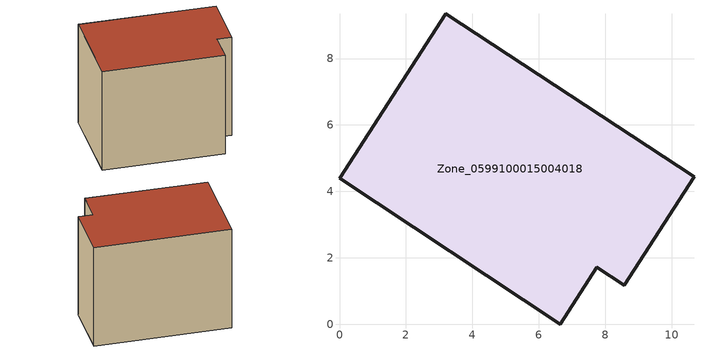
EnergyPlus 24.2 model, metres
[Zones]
Zone_0599100015004018
 floor ground (C_G): 0,4.4 3.19,9.35 10.67,4.44 8.57,1.18 7.75,1.71 6.64,0 z0.77
 wall outside (C_F): 3.19,9.35 0,4.4 6.64,0 7.75,1.71 8.57,1.18 10.67,4.44 3.19,9.35 z0.77:8.01
 roof outside (C_R): 10.67,4.44 3.19,9.35 0,4.4 6.64,0 7.75,1.71 8.57,1.18 z8.01
[BUILDING]
Pand.0599100015004018: North Axis=0; Terrain=City; Loads Convergence Tolerance Value=0.04; Temperature Convergence Tolerance Value=0.4; Solar Distribution=FullExterior; Maximum Number of Warmup Days=25; Minimum Number of Warmup Days=1
[Site:Location]
Rotterdam.The.Hague.AP_ZH_NLD Design_Conditions: Latitude=51.96; Longitude=4.45; Time Zone=1; Elevation=-4.5
[SITE:GROUNDTEMPERATURE:BUILDINGSURFACE]
18, 18, 18, 18, 18, 18, 18, 18, 18, 18, 18, 18
[MATERIAL] Thermal Absorptance=0.9; Solar Absorptance=0.7; Visible Absorptance=0.7
Name | Roughness | Thickness | Conductivity | Density | Specific Heat
G.TI.1965-1974 | MediumSmooth | 0.15 | 0.882353 | 540 | 1210
F.TI.1965-1974 | Rough | 0.3 | 0.697674 | 1920 | 840
R.TI.1965-1974 | MediumRough | 0.2 | 0.232558 | 1500 | 1000
[CONSTRUCTION]
C_G: G.TI.1965-1974
C_F: F.TI.1965-1974
C_R: R.TI.1965-1974
[ZONE]
Zone_0599100015004018: Type=1; Multiplier=1; Ceiling Height=Autocalculate; Volume=Autocalculate; Floor Area=autocalculate; Part of Total Floor Area=Yes
[ZONEINFILTRATION:DESIGNFLOWRATE]
Infil_Zone_0599100015004018: Zone or ZoneList or Space or SpaceList=Zone_0599100015004018; Schedule=AlwaysOn; Design Flow Rate Calculation Method=Flow/Area; Flow Rate per Floor Area=0.003; Constant Term Coefficient=1; Temperature Term Coefficient=0; Velocity Term Coefficient=0; Velocity Squared Term Coefficient=0
[HVACTEMPLATE:ZONE:IDEALLOADSAIRSYSTEM]
Zone_0599100015004018: Maximum Heating Supply Air Temperature=50; Minimum Cooling Supply Air Temperature=13; Maximum Heating Supply Air Humidity Ratio=0.0156; Minimum Cooling Supply Air Humidity Ratio=0.0077; Heating Limit=NoLimit; Cooling Limit=NoLimit; Dehumidification Control Type=ConstantSensibleHeatRatio; Cooling Sensible Heat Ratio=0.7; Dehumidification Setpoint=60; Humidification Control Type=None; Humidification Setpoint=30; Outdoor Air Method=None; Outdoor Air Flow Rate per Person=0.00944; Outdoor Air Flow Rate per Zone Floor Area=0; Outdoor Air Flow Rate per Zone=0; Demand Controlled Ventilation Type=None; Outdoor Air Economizer Type=NoEconomizer; Heat Recovery Type=None; Sensible Heat Recovery Effectiveness=0.7; Latent Heat Recovery Effectiveness=0.65
[ZONECONTROL:THERMOSTAT]
ThermostatControl_Zone_0599100015004018: Zone or ZoneList=Zone_0599100015004018; Control Type Schedule=DualSetpointControlType; Control 1=Thermostat_Zone_0599100015004018; Temperature Difference Between Cutout And Setpoint=0
[THERMOSTATSETPOINT:DUALSETPOINT]
Thermostat_Zone_0599100015004018: Heating Setpoint Temperature Schedule=HeatingSetpoint_Zone_0599100015004018; Cooling Setpoint Temperature Schedule=CoolingSetpoint_Zone_0599100015004018
[SCHEDULE:COMPACT]
HeatingSetpoint_Zone_0599100015004018: Through: 12/31, For: AllDays, Until: 24:00, 21
CoolingSetpoint_Zone_0599100015004018: Through: 12/31, For: AllDays, Until: 24:00, 24
DualSetpointControlType: Through: 12/31, For: AllDays, Until: 24:00, 4
AlwaysOn: Through: 12/31, For: AllDays, Until: 24:00, 1
